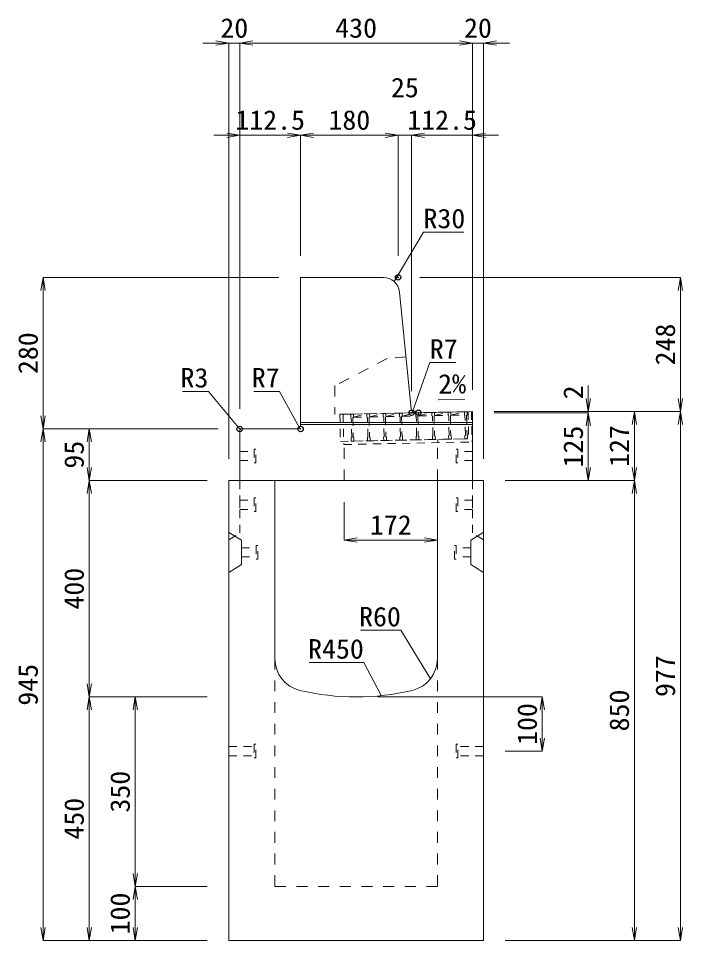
# Model space of a CAD drawing. Units: millimetres at full size; some dimension numbers follow another scale. Extents: x -18734 to 51600, y -18820 to 17820.
# Drawn here: x 4776 to 6003, y 10250 to 11953 of the extents above; entities that cross this region are included whole.
import ezdxf
from ezdxf.enums import TextEntityAlignment as Align

# ---------------------------------------------------------------- set-up
doc = ezdxf.new("R2010")
doc.units = ezdxf.units.MM
doc.header["$LTSCALE"] = 20
doc.header["$PDMODE"] = 32
doc.header["$PDSIZE"] = 10
doc.linetypes.add('USER1', pattern=[2, 1, -1])
doc.linetypes.add('USER2', pattern=[1.35, 0.75, -0.6])
for name, color, linetype, lineweight in [('インサート', 3, 'USER2', 9), ('グレーチング', 7, 'USER2', 5), ('受枠', 3, 'USER2', 9), ('寸法線', 7, 'Continuous', 13), ('引出線', 4, 'Continuous', 13), ('本体', 2, 'Continuous', 13), ('目地', 132, 'Continuous', 5)]:
    doc.layers.add(name, color=color, linetype=linetype, lineweight=lineweight)
doc.layers.add('作業エリア', color=11, linetype='Continuous')
doc.styles.add('ＭＳ 明朝', font='')
doc.styles.get('ＭＳ 明朝').set_extended_font_data('MS Mincho')

# ---------------------------------------------------------------- blocks, each defined once
blk = doc.blocks.new('open_arrow')
at = {"color": 0, "linetype": 'Continuous', "lineweight": -2}
blk.add_lwpolyline([(7.5, 1.25), (0, 0), (7.5, -1.25)], dxfattribs=at)

msp = doc.modelspace()

# ---------------------------------------------------------------- linework, layer by layer
at = {"layer": 'インサート'}
for p, q in [((5215, 11157.5), (5212, 11157.5)), ((5212, 11157.5), (5212, 11132.5)), ((5215, 11132.5), (5215, 11157.5)), ((5585, 11157.5), (5588, 11157.5)), ((5585, 11132.5), (5585, 11157.5)), ((5588, 11157.5), (5588, 11132.5)), ((5185, 11153.5), (5212, 11153.5)), ((5185, 11153.5), (5185, 11136.5)), ((5615, 11153.5), (5588, 11153.5)), ((5615, 11153.5), (5615, 11136.5)), ((5185, 11136.5), (5212, 11136.5)), ((5212, 11132.5), (5215, 11132.5)), ((5588, 11132.5), (5585, 11132.5)), ((5615, 11136.5), (5588, 11136.5)), ((5185, 11063.5), (5212, 11063.5)), ((5185, 11063.5), (5185, 11046.5)), ((5215, 11067.5), (5212, 11067.5)), ((5212, 11067.5), (5212, 11042.5)), ((5215, 11042.5), (5215, 11067.5)), ((5585, 11067.5), (5588, 11067.5)), ((5585, 11042.5), (5585, 11067.5)), ((5588, 11067.5), (5588, 11042.5)), ((5615, 11063.5), (5588, 11063.5)), ((5615, 11063.5), (5615, 11046.5)), ((5185, 11046.5), (5212, 11046.5)), ((5212, 11042.5), (5215, 11042.5)), ((5588, 11042.5), (5585, 11042.5)), ((5615, 11046.5), (5588, 11046.5)), ((5188.2, 10975.5), (5215.2, 10975.5)), ((5188.2, 10975.5), (5188.2, 10958.5)), ((5218.2, 10979.5), (5215.2, 10979.5)), ((5215.2, 10979.5), (5215.2, 10954.5)), ((5218.2, 10954.5), (5218.2, 10979.5)), ((5581.8, 10979.5), (5584.8, 10979.5)), ((5581.8, 10954.5), (5581.8, 10979.5)), ((5584.8, 10979.5), (5584.8, 10954.5)), ((5611.8, 10975.5), (5584.8, 10975.5)), ((5611.8, 10975.5), (5611.8, 10958.5)), ((5188.2, 10958.5), (5215.2, 10958.5)), ((5215.2, 10954.5), (5218.2, 10954.5)), ((5584.8, 10954.5), (5581.8, 10954.5)), ((5611.8, 10958.5), (5584.8, 10958.5)), ((5215, 10612.5), (5212, 10612.5)), ((5212, 10612.5), (5212, 10587.5)), ((5215, 10587.5), (5215, 10612.5)), ((5588, 10612.5), (5585, 10612.5)), ((5585, 10612.5), (5585, 10587.5)), ((5588, 10587.5), (5588, 10612.5)), ((5165, 10608.5), (5212, 10608.5)), ((5165, 10608.5), (5165, 10591.5)), ((5635, 10608.5), (5588, 10608.5)), ((5635, 10591.5), (5635, 10608.5)), ((5165, 10591.5), (5212, 10591.5)), ((5212, 10587.5), (5215, 10587.5)), ((5585, 10587.5), (5588, 10587.5)), ((5635, 10591.5), (5588, 10591.5))]:
    msp.add_line(p, q, dxfattribs=at)
at = {"layer": 'グレーチング'}
for p, q in [((5389.92, 11222.5), (5604.88, 11226.8)), ((5485.03, 11218.4), (5509.9, 11224.9)), ((5515.02, 11219), (5539.89, 11225.5)), ((5545.01, 11219.6), (5569.89, 11226.1)), ((5575.01, 11220.2), (5599.88, 11226.7)), ((5395.04, 11216.6), (5419.92, 11223.1)), ((5395.04, 11216.6), (5420.04, 11217.1)), ((5425.04, 11217.2), (5449.91, 11223.7)), ((5425.04, 11217.2), (5450.03, 11217.7)), ((5455.03, 11217.8), (5479.91, 11224.3)), ((5455.03, 11217.8), (5480.03, 11218.3)), ((5485.03, 11218.4), (5510.02, 11218.9)), ((5515.02, 11219), (5540.01, 11219.5)), ((5545.01, 11219.6), (5570.01, 11220.1)), ((5575.01, 11220.2), (5600, 11220.7)), ((5390.92, 11172.51), (5605.88, 11176.81))]:
    msp.add_line(p, q, dxfattribs=at)
for points in [[(5509.9, 11224.9), (5514.9, 11225), (5515.02, 11219), (5514.04, 11217.98), (5514.76, 11181.99), (5515.78, 11181.01), (5515.9, 11175.01), (5510.9, 11174.91), (5510.78, 11180.91), (5511.76, 11181.93), (5511.04, 11217.92), (5510.02, 11218.9)], [(5539.89, 11225.5), (5544.89, 11225.6), (5545.01, 11219.6), (5544.03, 11218.58), (5544.75, 11182.59), (5545.77, 11181.61), (5545.89, 11175.61), (5540.89, 11175.51), (5540.77, 11181.51), (5541.75, 11182.53), (5541.03, 11218.52), (5540.01, 11219.5)], [(5569.89, 11226.1), (5574.89, 11226.2), (5575.01, 11220.2), (5574.03, 11219.18), (5574.75, 11183.19), (5575.77, 11182.21), (5575.89, 11176.21), (5570.89, 11176.11), (5570.77, 11182.11), (5571.75, 11183.13), (5571.03, 11219.12), (5570.01, 11220.1)], [(5599.88, 11226.7), (5604.88, 11226.8), (5605, 11220.8), (5604.02, 11219.78), (5604.74, 11183.79), (5605.76, 11182.81), (5605.88, 11176.81), (5600.88, 11176.71), (5600.76, 11182.71), (5601.74, 11183.73), (5601.02, 11219.72), (5600, 11220.7)], [(5389.92, 11222.5), (5394.92, 11222.6), (5395.04, 11216.6), (5394.06, 11215.58), (5394.78, 11179.59), (5395.8, 11178.61), (5395.92, 11172.61), (5390.92, 11172.51), (5390.8, 11178.51), (5391.78, 11179.53), (5391.06, 11215.52), (5390.04, 11216.5)], [(5419.92, 11223.1), (5424.92, 11223.2), (5425.04, 11217.2), (5424.06, 11216.18), (5424.78, 11180.19), (5425.8, 11179.21), (5425.92, 11173.21), (5420.92, 11173.11), (5420.8, 11179.11), (5421.78, 11180.13), (5421.06, 11216.12), (5420.04, 11217.1)], [(5449.91, 11223.7), (5454.91, 11223.8), (5455.03, 11217.8), (5454.05, 11216.78), (5454.77, 11180.79), (5455.79, 11179.81), (5455.91, 11173.81), (5450.91, 11173.71), (5450.79, 11179.71), (5451.77, 11180.73), (5451.05, 11216.72), (5450.03, 11217.7)], [(5479.91, 11224.3), (5484.91, 11224.4), (5485.03, 11218.4), (5484.05, 11217.38), (5484.77, 11181.39), (5485.79, 11180.41), (5485.91, 11174.41), (5480.91, 11174.31), (5480.79, 11180.31), (5481.77, 11181.33), (5481.05, 11217.32), (5480.03, 11218.3)]]:
    msp.add_lwpolyline(points, close=True, dxfattribs=at)
at = {"layer": '作業エリア'}
for p in [(5477.5, 11475), (5502.5, 11225), (5515, 11225), (5185, 11195), (5297.5, 11195)]:
    msp.add_point(p, dxfattribs=at)
at = {"layer": '受枠'}
for p, q in [((5369.93, 11222.1), (5612.88, 11226.96)), ((5606.88, 11226.84), (5607.88, 11176.85)), ((5612.88, 11226.96), (5614, 11170.97)), ((5369.93, 11222.1), (5370.93, 11172.11)), ((5375.93, 11222.22), (5377.05, 11166.23)), ((5370.93, 11172.11), (5607.88, 11176.85)), ((5550.89, 11175.71), (5551.01, 11169.71)), ((5377.05, 11166.23), (5614, 11170.97))]:
    msp.add_line(p, q, dxfattribs=at)
at = {"layer": '寸法線'}
for p, q in [((5233, 11907.69), (5117, 11907.69)), ((5165, 11140), (5165, 11907.69)), ((5185, 11907.69), (5615, 11907.69)), ((5185, 11232), (5185, 11907.69)), ((5185, 11232), (5185, 11907.69)), ((5567, 11907.69), (5683, 11907.69)), ((5615, 11267), (5615, 11907.69)), ((5615, 11267), (5615, 11907.69)), ((5635, 11140), (5635, 11907.69)), ((5137, 11737.69), (5297.5, 11737.69)), ((5185, 11232), (5185, 11737.69)), ((5297.5, 11737.69), (5477.5, 11737.69)), ((5297.5, 11515), (5297.5, 11737.69)), ((5297.5, 11515), (5297.5, 11737.69)), ((5429.5, 11737.69), (5550.5, 11737.69)), ((5477.5, 11515), (5477.5, 11737.69)), ((5477.5, 11515), (5477.5, 11737.69)), ((5502.5, 11265), (5502.5, 11737.69)), ((5502.5, 11737.69), (5663, 11737.69)), ((5502.5, 11265), (5502.5, 11737.69)), ((5615, 11267), (5615, 11737.69)), ((4822.06, 11195), (4822.06, 11475)), ((5257.5, 11475), (4822.06, 11475)), ((5517.5, 11475), (5998.78, 11475)), ((5998.78, 11227), (5998.78, 11475)), ((5828.78, 11177), (5828.78, 11275)), ((5655, 11227), (5998.78, 11227)), ((5655, 11227), (5913.78, 11227)), ((5655, 11227), (5828.78, 11227)), ((5655, 11227), (5998.78, 11227)), ((5655, 11225), (5828.78, 11225)), ((5655, 11225), (5828.78, 11225)), ((5828.78, 11100), (5828.78, 11225)), ((5913.78, 11100), (5913.78, 11227)), ((5998.78, 11227), (5998.78, 10250)), ((4822.06, 10250), (4822.06, 11195)), ((5145, 11195), (4822.06, 11195)), ((5145, 11195), (4822.06, 11195)), ((4907.06, 11100), (4907.06, 11195)), ((5145, 11195), (4907.06, 11195)), ((4907.06, 11100), (4907.06, 10700)), ((5125, 11100), (4907.06, 11100)), ((5125, 11100), (4907.06, 11100)), ((5675, 11100), (5913.78, 11100)), ((5675, 11100), (5913.78, 11100)), ((5675, 11100), (5828.78, 11100)), ((5913.78, 11100), (5913.78, 10250)), ((5378, 11060), (5378, 10989.77)), ((5378, 10989.77), (5550, 10989.77)), ((5125, 10700), (4907.06, 10700)), ((4907.06, 10250), (4907.06, 10700)), ((5125, 10700), (4907.06, 10700)), ((4992.06, 10700), (4992.06, 10350)), ((5125, 10700), (4992.06, 10700)), ((5440, 10700), (5743.78, 10700)), ((5743.78, 10700), (5743.78, 10600)), ((5675, 10600), (5743.78, 10600)), ((5125, 10350), (4992.06, 10350)), ((4992.06, 10350), (4992.06, 10250)), ((5125, 10350), (4992.06, 10350)), ((5125, 10250), (4822.06, 10250)), ((5125, 10250), (4907.06, 10250)), ((5125, 10250), (4992.06, 10250)), ((5675, 10250), (5913.78, 10250)), ((5675, 10250), (5998.78, 10250))]:
    msp.add_line(p, q, dxfattribs=at)
at = {"layer": '引出線'}
for points in [[(5470.48, 11467.24), (5524.33, 11558.64), (5599, 11558.64)], [(5504.14, 11226.81), (5536.08, 11317.58), (5584.01, 11317.58)], [(5185.88, 11194.12), (5127.15, 11264.49), (5079.43, 11264.49)], [(5295.45, 11197.05), (5258.75, 11264.49), (5210.82, 11264.49)], [(5552.12, 11249.12), (5600.83, 11250.1), (5552.08, 11249.12)], [(5537.07, 10733.32), (5482.66, 10823.21), (5407.98, 10823.21)], [(5446.44, 10702.4), (5414.22, 10763.55), (5313.21, 10763.55)]]:
    msp.add_lwpolyline(points, dxfattribs=at)
at = {"layer": '本体'}
for p, q in [((5297.5, 11475), (5297.5, 11202)), ((5297.5, 11475), (5450.35, 11475)), ((5480.2, 11447.99), (5501.87, 11231.3)), ((5515, 11225), (5508.83, 11225)), ((5615, 11227), (5515, 11225)), ((5615, 11227), (5615, 11100)), ((5185, 11192), (5185, 11100)), ((5290.5, 11195), (5188, 11195)), ((5165, 11100), (5165, 10250)), ((5165, 11100), (5250, 11100)), ((5185, 11100), (5615, 11100)), ((5250, 11100), (5250, 10770.53)), ((5550, 11100), (5635, 11100)), ((5550, 11100), (5550, 10770.53)), ((5635, 11100), (5635, 10250)), ((5165, 10250), (5635, 10250))]:
    msp.add_line(p, q, dxfattribs=at)
at = {"layer": '本体', "linetype": 'USER1'}
for p, q in [((5492.2, 11328), (5457.5, 11325)), ((5457.5, 11325), (5360.5, 11275)), ((5360.5, 11275), (5360.5, 11221.91)), ((5515, 11225), (5360.5, 11221.91)), ((5550, 11100), (5550, 11175.69)), ((5378, 11100), (5378, 11172.25))]:
    msp.add_line(p, q, dxfattribs=at)
at = {"layer": '本体', "linetype": 'USER2', "lineweight": 9}
for p, q in [((5185, 11003), (5185, 11100)), ((5615, 11003), (5615, 11100)), ((5165, 10990.5), (5185, 11003)), ((5635, 10990.5), (5615, 11003))]:
    msp.add_line(p, q, dxfattribs=at)
at = {"layer": '本体', "lineweight": 9}
for p, q in [((5165, 11004), (5188.2, 10989.5)), ((5634.58, 11003.74), (5611.8, 10989.5)), ((5188.2, 10989.5), (5188.2, 10944.5)), ((5611.8, 10989.5), (5611.8, 10944.5)), ((5188.2, 10944.5), (5165, 10930)), ((5611.8, 10944.5), (5635, 10930))]:
    msp.add_line(p, q, dxfattribs=at)
at = {"layer": '本体', "linetype": 'USER1', "lineweight": 15}
for p, q in [((5250, 10770.53), (5250, 10350)), ((5550, 10770.53), (5550, 10350)), ((5250, 10350), (5550, 10350))]:
    msp.add_line(p, q, dxfattribs=at)
at = {"layer": '本体'}
for centre, radius, start, end in [((5450.35, 11445), 30, 5.71059, 90), ((5508.83, 11232), 7, 185.71059, 270), ((5188, 11192), 3, 90, 180), ((5290.5, 11202), 7, 270, 0), ((5310, 10770.53), 60, 180, 256.65764), ((5490, 10770.53), 60, 283.34236, 0), ((5400, 11150), 450, 256.65764, 283.34236)]:
    msp.add_arc(centre, radius, start, end, dxfattribs=at)
at = {"layer": '目地'}
for p, q in [((5615, 11207), (5297.5, 11207)), ((5615, 11203), (5297.5, 11203))]:
    msp.add_line(p, q, dxfattribs=at)

# ---------------------------------------------------------------- block references
at = {"layer": '寸法線', "xscale": 3.2, "yscale": 3.2}
for p, rotation in [((5165, 11907.69), 180), ((5615, 11907.69), 180), ((5615, 11907.69), 180), ((5185, 11737.69), 180), ((5297.5, 11737.69), 180), ((5477.5, 11737.69), 180), ((5477.5, 11737.69), 180), ((4822.06, 11475), 270), ((5998.78, 11475), 270), ((5828.78, 11227), 90), ((5998.78, 11227), 90), ((5828.78, 11225), 270), ((5828.78, 11225), 270), ((5913.78, 11227), 270), ((5998.78, 11227), 270), ((4822.06, 11195), 90), ((4822.06, 11195), 270), ((4907.06, 11195), 270), ((4907.06, 11100), 90), ((5828.78, 11100), 90), ((5913.78, 11100), 90), ((4907.06, 11100), 270), ((5913.78, 11100), 270), ((5550, 10989.77), 180), ((4907.06, 10700), 90), ((4907.06, 10700), 270), ((4992.06, 10700), 270), ((5743.78, 10700), 270), ((5743.78, 10600), 90), ((4992.06, 10350), 90), ((4992.06, 10350), 270), ((4822.06, 10250), 90), ((4907.06, 10250), 90), ((4992.06, 10250), 90), ((5913.78, 10250), 90), ((5998.78, 10250), 90)]:
    msp.add_blockref('open_arrow', p, dxfattribs=dict(at, rotation=rotation))
for p in [(5185, 11907.69), (5185, 11907.69), (5635, 11907.69), (5297.5, 11737.69), (5502.5, 11737.69), (5502.5, 11737.69), (5615, 11737.69), (5378, 10989.77)]:
    msp.add_blockref('open_arrow', p, dxfattribs=at)
at = {"layer": '引出線', "xscale": 0.0533, "yscale": 0.0533}
for p, rotation in [((5470.48, 11467.24), 59.5), ((5552.12, 11249.12), 1.1), ((5504.14, 11226.81), 70.6), ((5185.88, 11194.12), 129.8), ((5295.45, 11197.05), 118.6), ((5537.07, 10733.32), 121.2), ((5446.44, 10702.4), 117.8)]:
    msp.add_blockref('open_arrow', p, dxfattribs=dict(at, rotation=rotation))

# ---------------------------------------------------------------- texts
at = {"layer": '寸法線', "style": 'ＭＳ 明朝', "width": 1.05}
for s, p in [('20', (5175, 11935.69)), ('430', (5400, 11935.69)), ('20', (5625, 11935.69)), ('25', (5490, 11825.69)), ('112.5', (5241.25, 11765.69)), ('180', (5387.5, 11765.69)), ('112.5', (5558.75, 11765.69)), ('172', (5464, 11017.77))]:
    msp.add_text(s, height=36.03, dxfattribs=at).set_placement(p, align=Align.MIDDLE_CENTER)
for s, p in [('248', (5970.78, 11351)), ('280', (4794.06, 11335)), ('2', (5800.78, 11262.59)), ('125', (5800.78, 11162.5)), ('127', (5885.78, 11163.5)), ('95', (4879.06, 11147.5)), ('400', (4879.06, 10900)), ('977', (5970.78, 10738.5)), ('945', (4794.06, 10722.5)), ('850', (5885.78, 10675)), ('100', (5715.78, 10650)), ('350', (4964.06, 10525)), ('450', (4879.06, 10475)), ('100', (4964.06, 10300))]:
    msp.add_text(s, height=36.03, rotation=90, dxfattribs=at).set_placement(p, align=Align.MIDDLE_CENTER)
at = {"layer": '引出線', "style": 'ＭＳ 明朝', "width": 1.05}
for s, p in [('R30', (5524.33, 11601.84)), ('R7', (5536.08, 11360.78))]:
    msp.add_text(s, height=36.03, dxfattribs=at).set_placement(p, align=Align.TOP_LEFT)
for s, p in [('R3', (5127.15, 11307.69)), ('R7', (5258.75, 11307.69)), ('R60', (5482.66, 10866.41)), ('R450', (5414.22, 10806.75))]:
    msp.add_text(s, height=36.03, dxfattribs=at).set_placement(p, align=Align.TOP_RIGHT)
msp.add_text('2%', height=36.03, rotation=1.146, dxfattribs=at).set_placement((5551.15, 11296.02), align=Align.TOP_LEFT)

doc.saveas('drawing.dxf')
